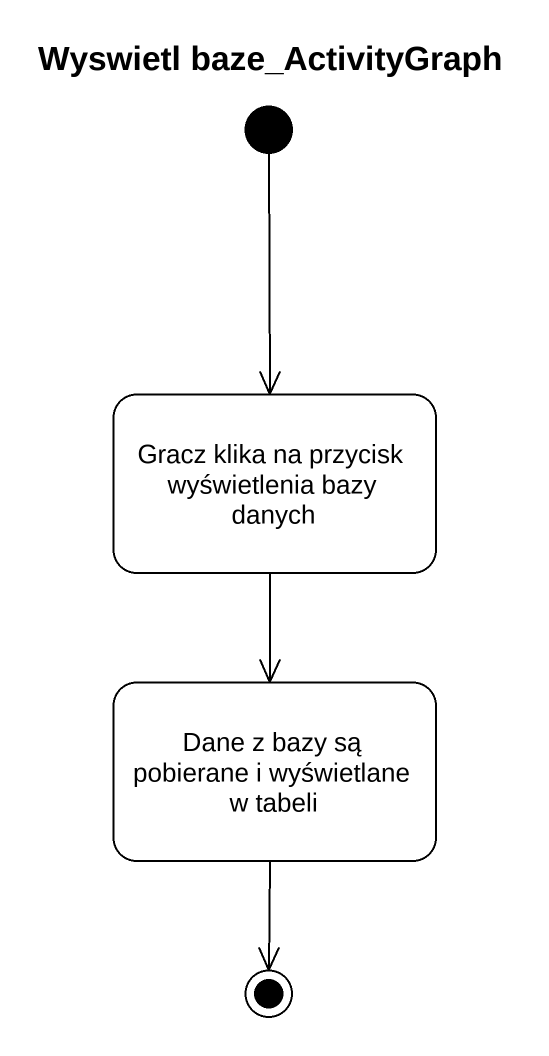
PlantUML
@startuml
title Wyswietl baze_ActivityGraph
hide empty description
state "Gracz klika na przycisk wyświetlenia bazy danych" as Gracz_klika_na_przycisk
state "Dane z bazy są pobierane i wyświetlane w tabeli" as Dane_z_bazy_są_pobierane_i
[*] --> Gracz_klika_na_przycisk
Gracz_klika_na_przycisk --> Dane_z_bazy_są_pobierane_i
Dane_z_bazy_są_pobierane_i --> [*]
@enduml
